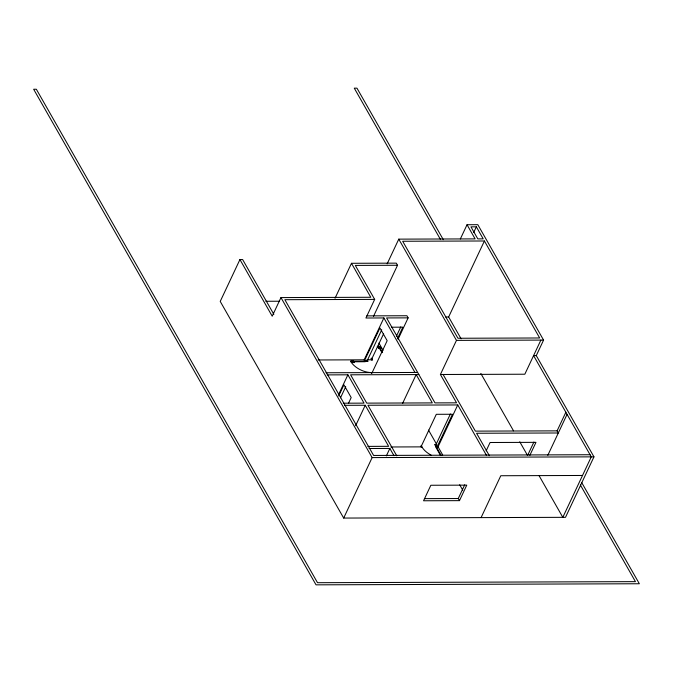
<?xml version="1.0" encoding="UTF-8"?>
<svg xmlns="http://www.w3.org/2000/svg" width="673" height="673" viewBox="0 0 673 673"><rect width="100%" height="100%" fill="white"/><g stroke="black" fill="none" stroke-linecap="round" stroke-linejoin="round"><path stroke-width="1.01" d="M273.861 314.358L242.625 259.542L239.933 259.551L220.231 301.42L343.676 518.067L565.505 517.327L593.965 456.849L536.28 355.605L543.574 340.092L477.822 224.689L467.045 224.732L460.34 238.974M373.515 316.302L397.524 265.271L396.313 263.151L351.483 263.294L370.773 297.281L280.961 297.584L272.203 316.192L239.933 259.551M335.028 298.265L351.483 263.294M387.152 263.841L398.769 239.142L475.113 238.89L467.045 224.732M397.524 265.271L355.319 265.414L374.676 299.392L365.919 318.009L383.888 317.942L414.947 372.463M338.704 394.353L347.899 374.811L327.103 374.886M338.67 395.993L343.928 384.821L351.188 397.566L348.564 403.152M340.488 397.844L345.745 386.681M364.716 361.233L364.32 360.526L367.551 360.518L367.954 361.224L350.616 361.283L350.902 361.771L365.271 361.729L364.186 359.819L383.888 317.942M364.589 360.526L379.909 327.961L387.168 340.698L371.849 373.271L371.446 372.556A16.8 9.708 25.2 0 1 350.616 361.283M381.726 329.812L367.281 360.518L367.761 361.367L365.616 361.233M383.627 333.741L371.37 359.794L372.388 360.005L371.462 358.373M396.397 336.214L400.772 326.91M355.613 425.723L365.246 405.255L344.45 405.323M397.6 338.334L402.858 327.171L391.745 327.213M398.063 339.268L408.132 317.866L406.921 315.738L366.768 315.873M473.657 232.522L476.341 226.826L470.949 226.843L477.805 238.881L483.197 238.865L476.341 226.826M343.676 518.067L372.135 457.59L280.961 297.584M402.58 403.43L416.158 374.583L432.293 402.908L366.735 403.127L350.591 374.802L418.85 374.575M461.106 338.83L448.647 316.975L484.409 240.984L402.681 241.262L457.943 338.258L539.67 337.981L484.409 240.984M386.352 455.89L389.852 448.445L369.056 448.512M408.132 317.866L386.58 317.934L434.985 402.891L456.538 402.824L440.403 374.499L456.462 340.387L398.769 239.142M435.944 444.693L450.388 413.988M437.147 446.822L452.475 414.257L436.306 414.307L420.987 446.872L422.005 447.082L421.079 445.459M442.683 454.948L438.047 446.813L457.749 404.944L367.938 405.247L396.776 455.848M459.474 500.645L466.768 485.14L430.846 485.258L423.553 500.771L459.474 500.645L458.263 498.525L464.698 484.838M486.133 450.876L490.079 442.506L535.969 442.346L529.836 455.377M540.882 340.101L524.831 374.222L440.403 374.499M481.086 517.604L500.788 475.735L582.515 475.466M527.758 455.108L533.882 442.085M489.355 455.68L476.585 433.261L558.312 432.983L557.101 430.863L565.858 412.255M547.805 455.318L567.07 414.375M374.676 299.392L284.864 299.695L373.616 455.453L590.061 454.729M265.852 301.268L279.463 301.226M445.644 316.983L448.647 316.975M456.462 340.387L543.574 340.092M382.601 352.652L378.966 346.292L378.344 346.292L381.818 352.391M378.689 346.898L379.034 347.504M379.32 346.898L379.656 347.504M377.982 347.075L378.672 347.075M379.53 347.075L380.228 347.075M378.411 347.361L378.84 347.361M379.69 347.361L380.119 347.352M536.28 355.605L533.588 355.613L591.273 456.858L562.813 517.335L539.123 475.761M318.144 359.971L364.186 359.819M366.878 359.803L372.447 359.786L371.513 358.162M351.348 360.501L353.434 360.77L351.786 360.778M364.791 360.879L367.483 360.871M352.627 362.267L354.444 362.545L352.517 362.554M326.01 372.758L417.639 372.455M343.238 403.203L364.034 403.135L347.899 374.811M557.101 430.863L475.374 431.132L443.103 374.491M436.836 444.693L434.867 444.702L435.969 446.325M367.845 446.392L388.641 446.317L365.246 405.255M390.845 446.973L421.887 446.872A16.8 9.708 25.2 0 0 431.124 455.116M438.047 446.813L435.624 446.822L440.588 455.537M436.373 447.032L437.273 447.032L435.818 444.483L434.918 444.483L441.151 455.419M372.135 457.59L593.965 456.849M424.394 498.634L458.263 498.525M443.297 239.672L356.968 88.163L354.276 88.171L440.546 239.588M581.623 482.448L639.35 583.752L316.032 584.837L33.65 89.248L36.342 89.24L317.513 582.7L635.447 581.64L580.353 484.955M480.825 373.448L513.524 430.829M519.749 441.757L527.539 455.428M457.749 404.944L486.587 455.545M378.924 343.045L383.072 350.33M428.508 430.081L436.323 443.776M459.676 484.77L462.763 490.188M380.489 347.209L381.347 348.723L380.245 347.428M435.49 444.702L436.701 446.822M378.361 347.428L379.101 348.732L377.881 347.218M371.008 358.373L371.816 359.786M371.176 372.564L371.58 373.271M351.256 360.635L351.567 361.182M351.945 361.864L352.257 362.411M389.852 448.445L393.999 455.722M377.216 346.385A16.8 9.708 25.2 0 1 378.966 346.292"/></g></svg>
